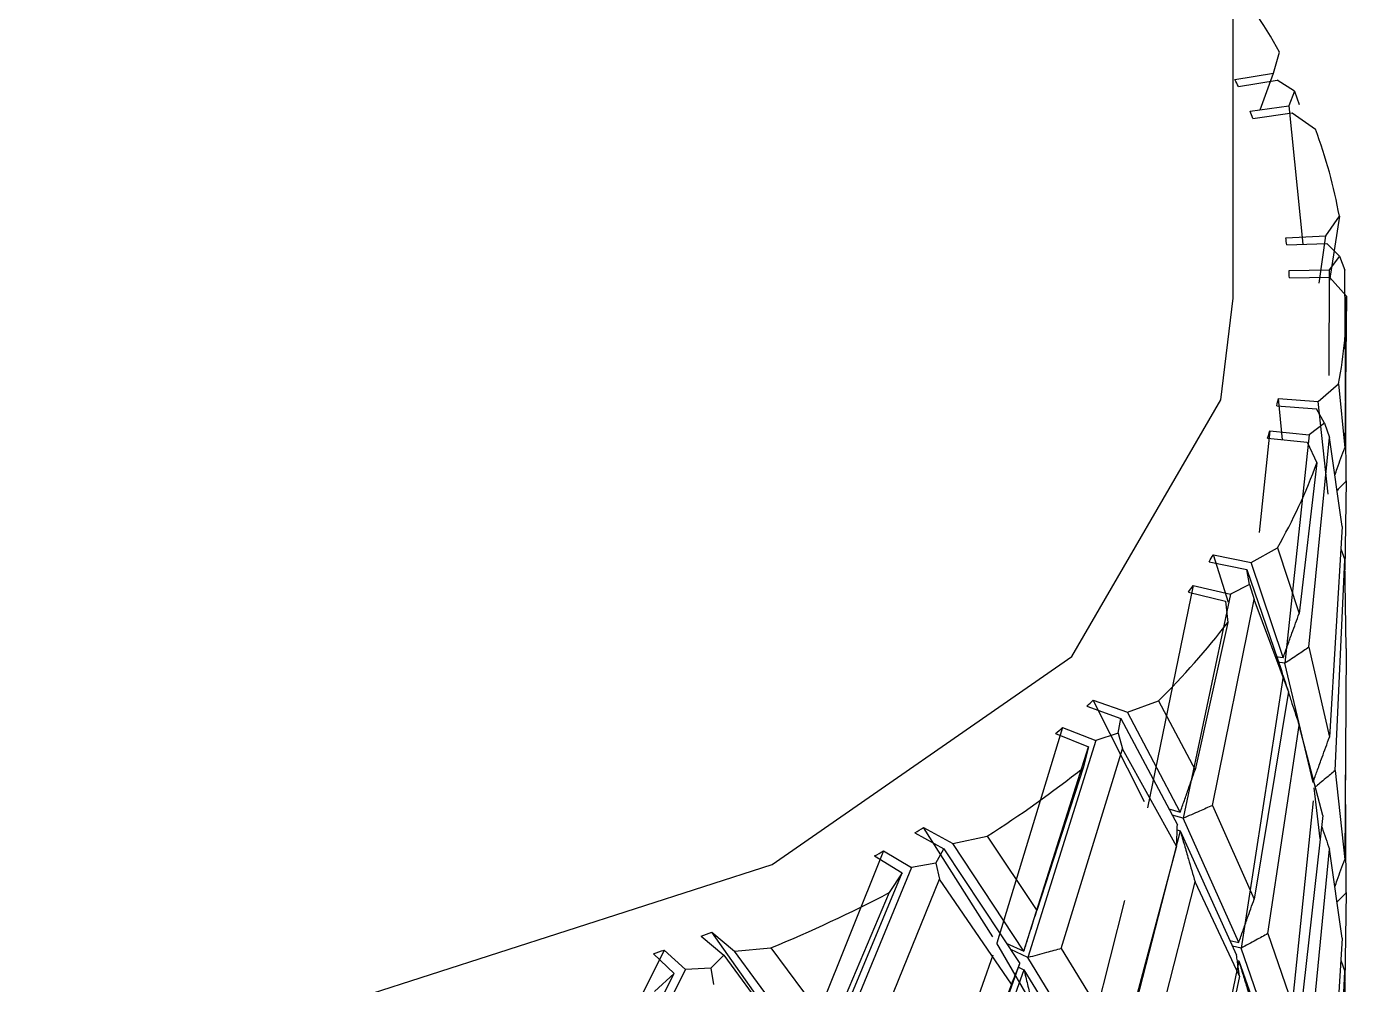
# Model space of a CAD drawing. Extents: x 0 to 16.5, y -14 to 0.
# Drawn here: x 13.4934 to 13.6097, y -5.3471 to -5.2626 of the extents above; entities that cross this region are included whole.
import ezdxf

# ---------------------------------------------------------------- set-up
doc = ezdxf.new("R2010")
doc.units = 0
doc.header["$LTSCALE"] = 0.5
doc.header["$MEASUREMENT"] = 0
doc.layers.add('Mounting', color=4, linetype='CONTINUOUS')

msp = doc.modelspace()

# ---------------------------------------------------------------- linework, layer by layer
at = {"layer": 'Mounting', "linetype": 'Continuous', "lineweight": 25, "transparency": 16777216}
for p, q in [((13.5997255977148, -5.286564360575412), (13.5997255977148, -5.196733789507633)), ((13.60328188822172, -5.266730976994808), (13.60382443875319, -5.264885198980778)), ((13.59989029208497, -5.267310563112815), (13.60328188204054, -5.266730958415479)), ((13.60210358720712, -5.269977199967087), (13.60328188783134, -5.266730978506899)), ((13.60019974164313, -5.267924332799382), (13.60360064356208, -5.267363205234886)), ((13.60512143584806, -5.268332300769416), (13.60360064631501, -5.267363209259628)), ((13.60512143584806, -5.268332300769416), (13.60464393972321, -5.269610395626827)), ((13.60512143584806, -5.268332300769416), (13.60555151168534, -5.269500293424102)), ((13.60121254996798, -5.270105856273304), (13.60464394082585, -5.269610399906767)), ((13.6014762878042, -5.270726695075965), (13.60491561849344, -5.27024992798637)), ((13.60464394016784, -5.269610399275166), (13.60588032102071, -5.281830796494162)), ((13.60491561094758, -5.270249909644448), (13.60698453206538, -5.271691835114495)), ((13.60789058911322, -5.281090585551794), (13.60908620958809, -5.279350245692953)), ((13.60908620934421, -5.279350245602586), (13.60821740442781, -5.285010824914167)), ((13.60436431647485, -5.281250530956214), (13.60789058976014, -5.281090566636749)), ((13.60731967652037, -5.285263816035041), (13.60789058900547, -5.28109058703366)), ((13.60444589846067, -5.281888020774147), (13.60797462398923, -5.281747247209069)), ((13.60911307656331, -5.282877653610697), (13.60797462523212, -5.281747251476176)), ((13.60911307656331, -5.282877653610697), (13.6081855902256, -5.284070521664546)), ((13.60911307656331, -5.282877653610697), (13.60955771598083, -5.284098706845995)), ((13.60465069904692, -5.284143404896341), (13.60818558976234, -5.284070525983267)), ((13.60818559029101, -5.284070525343822), (13.60815786808202, -5.293399816799877)), ((13.60969070455804, -5.302694796845316), (13.60955771574512, -5.284098707724283)), ((13.60468502163211, -5.284782324164524), (13.60822094602, -5.284728678864781)), ((13.60822094524655, -5.284728660018203), (13.60972521397529, -5.286387336627328)), ((13.60972521372175, -5.286387340227122), (13.60955771898339, -5.299770929236743)), ((13.60722565086572, -5.295689424343379), (13.60902208693204, -5.294130583842644)), ((13.60902208666203, -5.294130583721099), (13.60955772074384, -5.29977095275531)), ((13.6035689656502, -5.296056087237801), (13.60707129255007, -5.296341820152406)), ((13.60371881676098, -5.295422738652547), (13.60722565831249, -5.295689405919319)), ((13.60408846476374, -5.299057836186847), (13.60371881676098, -5.295422738652547)), ((13.60809683905116, -5.30384694967681), (13.60722565104535, -5.295689425829622)), ((13.60777764957188, -5.297584133449135), (13.6070712922286, -5.296341824475434)), ((13.60295680772952, -5.298286760899572), (13.60201711453035, -5.307250279255783)), ((13.60295680772952, -5.298286760899572), (13.60644070661589, -5.298639644598182)), ((13.60777764957188, -5.297584133449135), (13.60644070862482, -5.298639640429428)), ((13.60777764957188, -5.297584133449135), (13.60821741969347, -5.298858835324225)), ((13.602760215002, -5.298915836795402), (13.60623819622553, -5.299287657842513)), ((13.60644070830815, -5.298639644093484), (13.60428484729771, -5.318769409060906)), ((13.6062382022583, -5.299287639314969), (13.60711207483623, -5.301090574936126)), ((13.60640669152166, -5.317353152962212), (13.60821741936932, -5.298858836168563)), ((13.60932545315712, -5.306717341316215), (13.60821741933628, -5.298858835976162)), ((13.60711207421235, -5.3010905784827), (13.60555152756277, -5.314369343803889)), ((13.60969070562003, -5.302694834112827), (13.60955771415127, -5.310515553142864)), ((13.60932545273558, -5.306717286133605), (13.60821742256848, -5.325275673328207)), ((13.60131613447141, -5.30988945406142), (13.60363487325279, -5.308580241728777)), ((13.60363487296846, -5.308580241573623), (13.60555153626884, -5.314369367957369)), ((13.60920927365907, -5.308663168429788), (13.60955771584931, -5.309644308520021)), ((13.59760726938354, -5.309809319699951), (13.60093012916315, -5.310509071194787)), ((13.5979820043783, -5.309207792719718), (13.60131614839256, -5.309889436933531)), ((13.5993262731017, -5.313395107286738), (13.5979820043783, -5.309207792719718)), ((13.60413846235911, -5.318271029571406), (13.60131613493052, -5.309889455586386)), ((13.60871421018128, -5.328218530123863), (13.60955772083789, -5.309644113920157)), ((13.60969070296361, -5.317464819062309), (13.60955772339629, -5.309644154868778)), ((13.60117351944137, -5.311808996546276), (13.60093012729138, -5.310509075384772)), ((13.60093012791938, -5.310509077014103), (13.60398955148559, -5.319405457096963)), ((13.59620490719451, -5.311917791758333), (13.59216909168057, -5.331509420344716)), ((13.59578599119984, -5.312509530646508), (13.59905402479033, -5.313290567676518)), ((13.59620490719451, -5.311917791758333), (13.59948555115292, -5.312681015357683)), ((13.60117351944137, -5.311808996546276), (13.59948555461971, -5.312681011521079)), ((13.60117351944137, -5.311808996546276), (13.60158920020246, -5.313135590417374)), ((13.59948555393478, -5.312681015124369), (13.59532826891137, -5.332427822103909)), ((13.59791389279157, -5.331297122921455), (13.60158919980402, -5.313135591217872)), ((13.59905403736567, -5.313290550277742), (13.59925932136783, -5.315158947972861)), ((13.60460036753226, -5.32124396879297), (13.60158919972834, -5.313135591018892)), ((13.59925932040085, -5.315158951422944), (13.596373925217, -5.328168024117076)), ((13.60345716859083, -5.31816559870812), (13.60413847920753, -5.318270960392397)), ((13.60640670180936, -5.317353190918212), (13.60821742413341, -5.325275681779445)), ((13.60969070279152, -5.317464825055339), (13.60955771062226, -5.336060770208917)), ((13.60428480926786, -5.31876939152464), (13.60364536425606, -5.318672366065016)), ((13.60677257561043, -5.329263481450496), (13.60428479859504, -5.31876946068995)), ((13.60413849868042, -5.319904291074209), (13.60042668708414, -5.343878719086575)), ((13.60410067504814, -5.319898412618102), (13.60413846555195, -5.319904256753091)), ((13.60413849868045, -5.319904291073982), (13.60436400657002, -5.320607503442105)), ((13.60460036603825, -5.321243913494172), (13.60158920713284, -5.339552429016152)), ((13.58682136439493, -5.322546635906662), (13.58981953213708, -5.323629823483643)), ((13.58740460555622, -5.322003220146925), (13.59042033394081, -5.323070050184768)), ((13.59191890497893, -5.330977886681026), (13.58740460555622, -5.322003220146925)), ((13.59042031415368, -5.323070065267885), (13.59316001563888, -5.322067699964606)), ((13.59316001535267, -5.322067699774891), (13.5963739404882, -5.328168049725008)), ((13.58958931689104, -5.324930542728808), (13.58981952879682, -5.32362982735745)), ((13.58981952976888, -5.323629829083842), (13.59481029507653, -5.333014536874742)), ((13.59507043247192, -5.331904922382378), (13.59042031487224, -5.323070066864304)), ((13.58469008789449, -5.324440756015136), (13.57888771023075, -5.343435595830343)), ((13.58406715727181, -5.324969296066769), (13.5869824144796, -5.326125414013632)), ((13.58469008789449, -5.324440756015136), (13.58762409704168, -5.325580962981576)), ((13.58958931689104, -5.324930542728808), (13.5876241018148, -5.325580959644796)), ((13.58958931689104, -5.324930542728808), (13.58996274250529, -5.326305009420395)), ((13.60279334508795, -5.342598464643658), (13.60555153673399, -5.324242529156123)), ((13.60762241709882, -5.332196921486954), (13.60555154938633, -5.32424257102744)), ((13.58128915077811, -5.344152701012391), (13.58698243217547, -5.326125401423269)), ((13.58762410079157, -5.325580963144475), (13.58164708505955, -5.344713019347594)), ((13.58458348442527, -5.34391728832523), (13.58996274204998, -5.326305010169108)), ((13.58698243304789, -5.326125398504047), (13.58651015657835, -5.327977600328282)), ((13.59474544123973, -5.334886166858894), (13.58996274193498, -5.32630500995856)), ((13.58651015531054, -5.327977603642779), (13.58242601720759, -5.340563901633189)), ((13.60871420773555, -5.328218513927496), (13.6095577080721, -5.336060729375134)), ((13.60969070016564, -5.338984621427187), (13.6096164868495, -5.3286066907079)), ((13.6073939233147, -5.334233949746732), (13.60686049703562, -5.329754855872949)), ((13.60677257704787, -5.330896713159632), (13.6042848298589, -5.355058903342524)), ((13.59406254552344, -5.331608457721742), (13.59507046254452, -5.331904856049619)), ((13.59532823076145, -5.332427799946544), (13.59434653019914, -5.332142466643063)), ((13.59791391185536, -5.331297162657918), (13.60158921071785, -5.339552437779787)), ((13.60762241842917, -5.332196927550257), (13.60555148621423, -5.350659181760648)), ((13.57244890337926, -5.333249799356338), (13.57501441433268, -5.334655189626346)), ((13.57854030456541, -5.34286781197234), (13.57244890337926, -5.333249799356338)), ((13.5947978528608, -5.33345798814571), (13.5950704499481, -5.333538150817844)), ((13.60022350808094, -5.343369748282484), (13.5953282015304, -5.332427866691262)), ((13.57168264648889, -5.3337113540193), (13.57422508787642, -5.335130637183568)), ((13.5750143895444, -5.334655202005493), (13.57805531563192, -5.334003491905207)), ((13.58128906580892, -5.344152761571195), (13.57501439049098, -5.334655203702908)), ((13.57805531535632, -5.334003491681358), (13.5824260383765, -5.340563929451605)), ((13.59507048050703, -5.333538189002269), (13.58904545512028, -5.356921976551163)), ((13.59507048050713, -5.333538189002155), (13.60001782245319, -5.344493453038169)), ((13.56891560268711, -5.335308340040115), (13.56160025462037, -5.353507453315103)), ((13.56811588249378, -5.335750581518738), (13.57055095258993, -5.337231252480507)), ((13.56891560268711, -5.335308340040115), (13.5713747467444, -5.336775697857888)), ((13.57353133146852, -5.336375313421001), (13.57422508321364, -5.335130640571919)), ((13.57422508448735, -5.335130642434535), (13.58092907114411, -5.34522475860237)), ((13.59474543873855, -5.334886111317729), (13.58996275318815, -5.352721849087601)), ((13.6064066489729, -5.353642974696612), (13.60821740976747, -5.335148763786648)), ((13.60932543102781, -5.343007090913119), (13.60821740492567, -5.335148737733476)), ((13.57137475129844, -5.336775698524505), (13.5638392291262, -5.355088078721508)), ((13.57353133146852, -5.336375313421001), (13.57137475261526, -5.336775695166779)), ((13.57353133146852, -5.336375313421001), (13.57384617859326, -5.337791525528971)), ((13.56339677915182, -5.3544792087541), (13.5705509752535, -5.337231242338362)), ((13.56699806923475, -5.354662087387126), (13.57384617810097, -5.337791526220187)), ((13.57055097633967, -5.337231239537942), (13.56942178014635, -5.338986295383719)), ((13.58019138184772, -5.347047705995948), (13.57384617795167, -5.337791525993609)), ((13.59182161487885, -5.355953687510564), (13.5963739413041, -5.338041211001496)), ((13.60029221249891, -5.346358907684561), (13.59637396349739, -5.33804125498655)), ((13.56942177863312, -5.338986298529534), (13.56431739404405, -5.351015217022777)), ((13.60969069949065, -5.338984598580453), (13.60955771474124, -5.346805523239908)), ((13.59013878934663, -5.339673989793312), (13.58606991253462, -5.35581824462399)), ((13.55285275028152, -5.342815522282052), (13.55482834842584, -5.344508871548868)), ((13.55376853379797, -5.342456000869447), (13.55577170218088, -5.344138529072978)), ((13.56117081328595, -5.352892545604362), (13.55376853379797, -5.342456000869447)), ((13.60279333876309, -5.342598447915265), (13.60555147360299, -5.350659140007181)), ((13.55577167347479, -5.344138538207147), (13.55898092110267, -5.343865966168465)), ((13.5589809208497, -5.34386596591257), (13.56431742018548, -5.351015247711061)), ((13.58576938323635, -5.355270073045745), (13.57888779880366, -5.343435596397626)), ((13.57973452603327, -5.343426145667422), (13.58128910779138, -5.344152699609339)), ((13.58458351143197, -5.343917330856357), (13.58996275863658, -5.352721858399207)), ((13.59943108171878, -5.343194189769903), (13.60022356413594, -5.343369760545102)), ((13.60042668734005, -5.343878719111885), (13.59966508590357, -5.343712362489299)), ((13.60413849449611, -5.354560459732596), (13.60042671021036, -5.343878782377317)), ((13.60932543363723, -5.34300711746711), (13.60821742139075, -5.361565646552393)), ((13.54957087227029, -5.344045578262921), (13.54106226961401, -5.361284804296758)), ((13.54862931411626, -5.344382193093793), (13.55047777285281, -5.346122704644401)), ((13.54957087227029, -5.344045578262921), (13.5514476748421, -5.345775956354217)), ((13.55370136893598, -5.345643095576449), (13.55482834264433, -5.344508874303671)), ((13.55482834416397, -5.344508876335738), (13.56295255578367, -5.355502476999163)), ((13.5633966742236, -5.35447925779367), (13.55577167460805, -5.344138540030727)), ((13.57854015678489, -5.344501282472379), (13.57070131288395, -5.36687785127053)), ((13.58164704845691, -5.344712992655715), (13.58011962489831, -5.344005984631735)), ((13.58873588964432, -5.356381902459901), (13.58164700194516, -5.344713054805851)), ((13.60022350947002, -5.345002980163088), (13.59532825095953, -5.368717314238708)), ((13.60009167333707, -5.344973772379333), (13.60022350930605, -5.345002980022272)), ((13.60022350947002, -5.345002980163088), (13.60398953853331, -5.355694941714859)), ((13.60920926969739, -5.344952792583143), (13.60955769787505, -5.345933913835907)), ((13.54217536138686, -5.362433058235808), (13.55047779949358, -5.346122697493087)), ((13.55144768000127, -5.345775957610059), (13.54268298986718, -5.36309956034593)), ((13.55047780074599, -5.346122694834534), (13.54874103612105, -5.347703900339681)), ((13.55370136893598, -5.345643095576449), (13.55144768155413, -5.345775954426401)), ((13.55370136893598, -5.345643095576449), (13.55394387964518, -5.347093122870717)), ((13.57281178455403, -5.367731250288173), (13.58092911933873, -5.345224700474731)), ((13.58128912345845, -5.345786034601957), (13.57321420680191, -5.36831451397245)), ((13.58080780747463, -5.345561056136376), (13.58128909680465, -5.345785992946986)), ((13.5812891234586, -5.345786034601858), (13.5884240724371, -5.35747421528464)), ((13.60871421709084, -5.364508555428074), (13.6095577139321, -5.34593398247236)), ((13.60969070037702, -5.353754889368005), (13.60955771302644, -5.345933968349286)), ((13.58019137844867, -5.347047650096897), (13.57384619256171, -5.364208366691514)), ((13.60029221527358, -5.346358913996866), (13.59637385268817, -5.364457855165981))]:
    msp.add_line(p, q, dxfattribs=at)
at = {"layer": 'Mounting', "linetype": 'Continuous', "lineweight": 25, "transparency": 16777216, "flags": 128}
msp.add_lwpolyline([(13.40767608483132, -5.332475979305926), (13.44178448466672, -5.345960859696177), (13.48202995861717, -5.351423913752797), (13.52297713241777, -5.348127325753637), (13.55909586335066, -5.336516318174972), (13.58550811666253, -5.318159021929148), (13.59864677118826, -5.295534691595435), (13.5997255977148, -5.286564360575412)], dxfattribs=at)
at = {"layer": 'Mounting', "linetype": 'Continuous', "lineweight": 25, "transparency": 16777216}
for centre, radius, start, end in [((13.55363548404124, -5.293045730390546), 0.05754951500343022, 29.29635664521234, 37.96005725048147), ((13.556592177856, -5.289525440686603), 0.04866443754329192, 26.35162141780742, 27.16090865356302), ((13.55901669379355, -5.288397469151235), 0.04598992694023647, 22.59603300567067, 23.43639958279897), ((13.56587050857905, -5.287092232881577), 0.04390370322545787, 10.15665806040848, 20.53483113931687), ((13.56494937406979, -5.286618575464431), 0.0397788082606455, 6.829862136155802, 7.755575038938242), ((13.56547339143111, -5.286568381714432), 0.03925228585182171, 2.607973083455307, 3.541945858836216), ((13.56851429238326, -5.286548718432073), 0.04121123731802591, 349.3985818455425, 0.2243688982609633), ((13.56344447076996, -5.286228177039405), 0.04131056654492844, 346.2371897431646, 347.1398756498888), ((13.5619122883184, -5.285805180408346), 0.04290037791497825, 342.2053129686617, 343.0855574016076), ((13.56078351910428, -5.28413378493066), 0.04933424550007259, 330.2954845502966, 339.8967867269674), ((13.55252349880711, -5.28130586498169), 0.05333847860845259, 327.6975683924631, 328.4588580716072), ((13.54938747840266, -5.27921798551624), 0.05710647044732312, 324.3400613463309, 325.0674838210687), ((13.5449540055561, -5.273362899855101), 0.06852719849087004, 314.7051069991347, 322.4163455277643), ((13.53536825555587, -5.266737973979218), 0.07590803090145198, 312.6746814939029, 313.2763880589985), ((13.53152184386692, -5.262408694898994), 0.08169968653117357, 310.0272566691022, 310.600179625605), ((13.52552100851076, -5.251348990771902), 0.09793681608911613, 302.4395982132153, 308.516482353108), ((13.51672421988709, -5.241604464750452), 0.107257203512522, 300.8237228634302, 301.301573203796), ((13.51317398512219, -5.235453092728861), 0.1143599507884899, 298.7134590304037, 299.1713128567422), ((13.50754997901223, -5.220211194236867), 0.1339240246571402, 292.5835804275129, 297.5157094601839), ((13.50116692399074, -5.209813749307983), 0.1426916124150442, 291.2366269122784, 291.6316692827522), ((13.498668301375, -5.203149201494), 0.149809414625254, 289.4811762683301, 289.8636044318466)]:
    msp.add_arc(centre, radius, start, end, dxfattribs=at)
for points, knots in [([(13.60868605102562, -5.302182511268342), (13.608756544843, -5.301984660924035), (13.60904330734629, -5.30117982353373), (13.60933655756281, -5.300376727305718), (13.60955771911022, -5.299771053398189)], [0, 0, 0, 0, 0.2458264820732207, 1, 1, 1, 1]), ([(13.60969066333102, -5.302695071229095), (13.60945875865671, -5.30294063676007), (13.60918924204889, -5.303226029838513), (13.60891690237896, -5.303510526157496), (13.6088788964778, -5.303550228559217)], [0, 0, 0, 0, 0.860446694504769, 1, 1, 1, 1]), ([(13.60413847983111, -5.318271088583131), (13.60426658410497, -5.317910285992809), (13.6045227926545, -5.31718868080705), (13.60499204591635, -5.315887424393722), (13.60533795746, -5.314948893197396), (13.60555151471225, -5.314369467193501)], [0, 0, 0, 0, 0.276737915087919, 0.5534758340930228, 1, 1, 1, 1]), ([(13.6064066135199, -5.31735342011352), (13.60609108031088, -5.3175656752191), (13.60558128507353, -5.317908607876689), (13.6048732440701, -5.318380236915601), (13.60448097537822, -5.318639721657973), (13.6042848402034, -5.318769464577443)], [0, 0, 0, 0, 0.4481630807123261, 0.7240803743192236, 1, 1, 1, 1]), ([(13.60459948601606, -5.321241595073957), (13.60451037958548, -5.320967557758664), (13.60436624679595, -5.320524292750434), (13.60416192951663, -5.319912361802992), (13.6040470158901, -5.31957444208021), (13.60398955883399, -5.319405481504802)], [0, 0, 0, 0, 0.4474121484621585, 0.723704906607556, 1, 1, 1, 1]), ([(13.60458968886284, -5.32130883309415), (13.60469730716144, -5.32164134326942), (13.60501394651964, -5.322619669538028), (13.60533775680289, -5.323597339244756), (13.60555151155813, -5.324242721926197)], [0, 0, 0, 0, 0.3398765687273247, 0.9999999999999999, 0.9999999999999999, 0.9999999999999999, 0.9999999999999999]), ([(13.60682234408603, -5.329123784029434), (13.60693680520369, -5.328801730161899), (13.60718228152415, -5.328111044975429), (13.60764540778698, -5.3268277131817), (13.60799908228582, -5.325868112318631), (13.60821741943486, -5.325275713043794)], [0, 0, 0, 0, 0.2505493370680744, 0.5373346915936769, 1, 1, 1, 1]), ([(13.59507046311975, -5.33190498431307), (13.59518863134826, -5.3315591207122), (13.595424967807, -5.330867393505557), (13.5958578247681, -5.329620859462636), (13.59617690666217, -5.3287226670368), (13.59637389995074, -5.328168145194525)], [0, 0, 0, 0, 0.276737915087928, 0.5534758340930311, 1, 1, 1, 1]), ([(13.60871421355454, -5.328218459921672), (13.60843884405549, -5.328448583910102), (13.60799393181922, -5.32882039334676), (13.60740973374796, -5.329303667301787), (13.60710128345263, -5.329556961652216), (13.60696438652844, -5.329669379173012)], [0, 0, 0, 0, 0.4746074898710018, 0.7668194204468627, 1, 1, 1, 1]), ([(13.59791378142415, -5.33129737858556), (13.59752868058911, -5.331467132947083), (13.59690648753311, -5.331741398737663), (13.59604401856227, -5.332117760007293), (13.59556684443405, -5.332324503997086), (13.59532825636168, -5.332427876428824)], [0, 0, 0, 0, 0.4481630807123801, 0.724080374319694, 1, 1, 1, 1]), ([(13.59474536066357, -5.334886284309079), (13.59475695706228, -5.334606695265734), (13.59477569293114, -5.334154973676263), (13.59479631313246, -5.333531049938372), (13.59480564293808, -5.333186725467058), (13.59481030786061, -5.333014562503834)], [0, 0, 0, 0, 0.4481630807122837, 0.7240803743194234, 1, 1, 1, 1]), ([(13.60751927138661, -5.333116478130904), (13.60753447882461, -5.333161421760394), (13.60776385327684, -5.333839308489146), (13.60799841150855, -5.334516420910575), (13.60821741861967, -5.335148641038785)], [0, 0, 0, 0, 0.0662996155373781, 1, 1, 1, 1]), ([(13.59507048050707, -5.333538189002056), (13.59518865206226, -5.333953552215149), (13.59542499517421, -5.334784278647035), (13.59585784594184, -5.336285315929047), (13.59617691836069, -5.337371095713763), (13.59637389704127, -5.338041399559387)], [0, 0, 0, 0, 0.2767522736947844, 0.5535045511952427, 1, 1, 1, 1]), ([(13.60868599809834, -5.338472098655529), (13.60875651877905, -5.338274176830964), (13.60904329485398, -5.337469317271641), (13.60933656276026, -5.336666200020332), (13.60955771358916, -5.336060576145215)], [0, 0, 0, 0, 0.2459085219144093, 1, 1, 1, 1]), ([(13.60969068931657, -5.338984492051054), (13.60945878366615, -5.339230057252422), (13.60918923804432, -5.339515479469526), (13.60891686917986, -5.339800006137494), (13.60887883496435, -5.339839738096686)], [0, 0, 0, 0, 0.860357696960959, 1, 1, 1, 1]), ([(13.60022350813265, -5.343369748411305), (13.60034732782105, -5.343016568013581), (13.60059496719958, -5.342310207213103), (13.6010484982282, -5.341036959823185), (13.6013828138213, -5.340119099381155), (13.60158919995802, -5.339552468106433)], [0, 0, 0, 0, 0.276756787784019, 0.553513579501475, 1, 1, 1, 1]), ([(13.5812891082931, -5.344152827938103), (13.58139217595768, -5.343820384595858), (13.5815983112883, -5.343155497906636), (13.58197585402235, -5.341958123036505), (13.58225416085694, -5.341096168452182), (13.58242598062986, -5.340564018959157)], [0, 0, 0, 0, 0.2767379150879581, 0.5534758340932704, 1, 1, 1, 1]), ([(13.60279335513248, -5.342598395255393), (13.60244110975481, -5.342790451753828), (13.60187198979333, -5.343100755859794), (13.60108239148636, -5.343527098934359), (13.60064525621349, -5.343761509926026), (13.60042668765322, -5.343878715917242)], [0, 0, 0, 0, 0.448151400225168, 0.7240745338568932, 1, 1, 1, 1]), ([(13.58458334455946, -5.343917528749415), (13.58414550685283, -5.344037363326677), (13.58343810880033, -5.34423097558367), (13.5824589058947, -5.344495620293557), (13.58191768112929, -5.344640587795197), (13.58164706760297, -5.344713071852325)], [0, 0, 0, 0, 0.4481630807126974, 0.7240803743197107, 1, 1, 1, 1]), ([(13.60029221966142, -5.346358891969984), (13.60025311705092, -5.346080133748359), (13.60018993922724, -5.345629745972431), (13.60009744715732, -5.345007978642897), (13.60004436370721, -5.344664961098488), (13.60001782186996, -5.344493451601352)], [0, 0, 0, 0, 0.4481508116984331, 0.7240742395860463, 1, 1, 1, 1]), ([(13.60022350947002, -5.345002980163088), (13.60034732886624, -5.345411023904163), (13.60059496766048, -5.346227111392182), (13.60104849845589, -5.347701317540682), (13.60138281317946, -5.348767313537394), (13.60158919918755, -5.349425396005415)], [0, 0, 0, 0, 0.2767561491582412, 0.5535123022841604, 1, 1, 1, 1]), ([(13.580191288353, -5.347047812886927), (13.58030335126853, -5.346775725067531), (13.58048440714153, -5.346336122925806), (13.58072934003496, -5.345728307745887), (13.58086250569414, -5.345392627107003), (13.58092908880511, -5.345224786078262)], [0, 0, 0, 0, 0.4481630807121137, 0.7240803743196266, 1, 1, 1, 1]), ([(13.58128912345853, -5.345786034601758), (13.58139219402464, -5.346214818451273), (13.58159833515828, -5.347072386156185), (13.58197587249033, -5.348622581907591), (13.58225417106053, -5.349744598457747), (13.58242597809217, -5.350437272993588)], [0, 0, 0, 0, 0.276752273694797, 0.5535045511952519, 1, 1, 1, 1])]:
    msp.add_open_spline(points, degree=3, knots=knots, dxfattribs=at)

doc.saveas('drawing.dxf')
